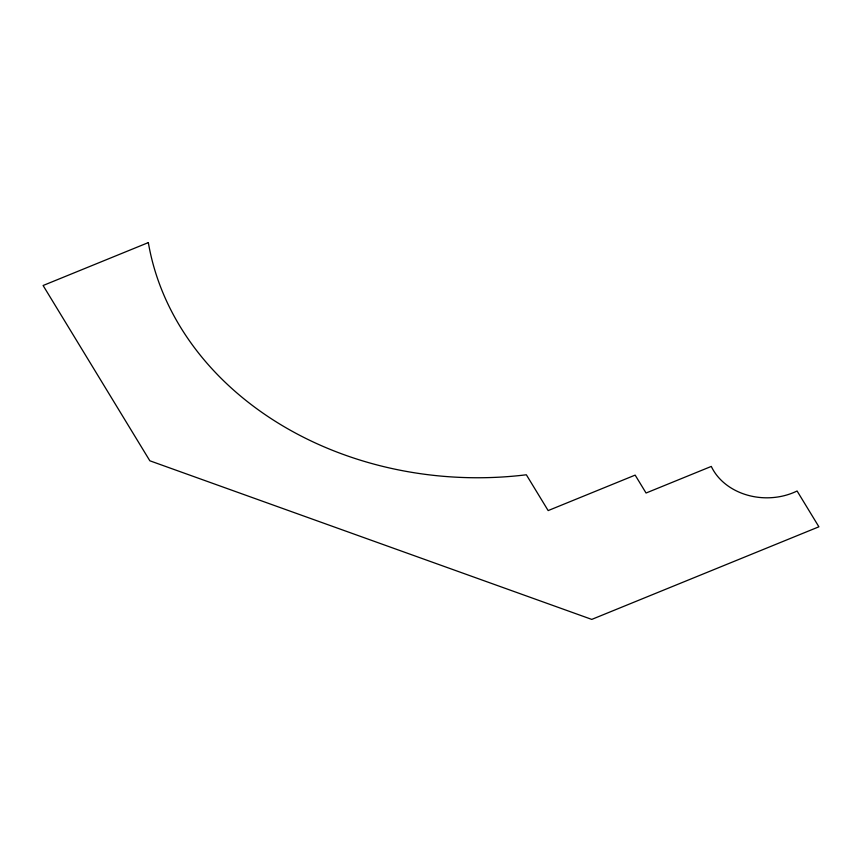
<?xml version="1.0" encoding="UTF-8"?>
<svg xmlns="http://www.w3.org/2000/svg" width="862" height="862" viewBox="0 0 862 862"><rect width="100%" height="100%" fill="white"/><g stroke="black" fill="none" stroke-linecap="round" stroke-linejoin="round"><path stroke-width="1.29" d="M148.339 242.599L43.1 285.505L149.848 460.793L591.763 619.401L818.9 526.801L797.091 490.995A59.23 48.638 0.7 0 1 711.301 466.417L646.058 493.021L635.154 475.113L548.157 510.584L526.348 474.779A330.803 271.638 0.7 0 1 148.339 242.599"/></g></svg>
